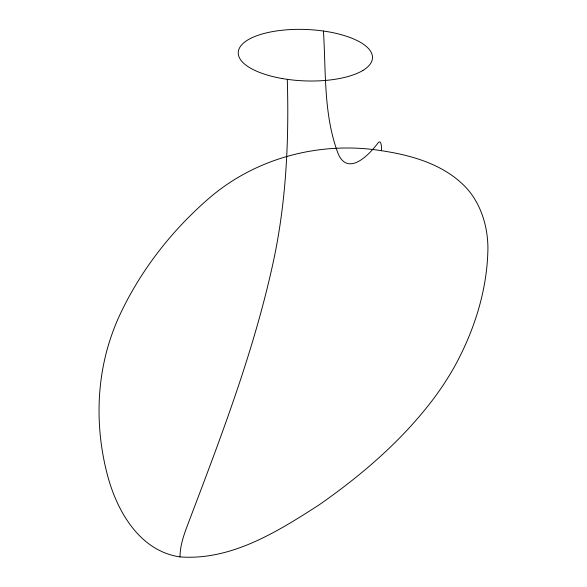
<?xml version="1.0" encoding="UTF-8"?>
<svg xmlns="http://www.w3.org/2000/svg" width="587" height="587" viewBox="0 0 587 587"><rect width="100%" height="100%" fill="white"/><g stroke="black" fill="none" stroke-linecap="round" stroke-linejoin="round"><path stroke-width="0.88" d="M180.004 556.902C139.809 551.105 117.004 511.306 107.524 475.36C96.818 434.938 95.923 391.654 106.709 351.143A646.581 363.434 -1.4 0 1 117.627 319.746C138.583 272.867 170.846 231.109 209.72 197.687C256.556 157.536 320.898 140.99 381.543 150.712C411.832 155.291 443.581 164.272 465.469 186.974C480.863 203.329 487.731 225.922 487.929 248.052C487.401 289.868 474.274 330.965 454.103 367.352A646.581 363.434 -1.4 0 1 434.475 397.516C402.675 439.986 361.974 475.052 318.587 505.224C277.328 531.749 231.08 560.768 180.004 556.902C180.077 542.667 186.05 529.386 190.907 516.259C222.392 433.397 254.054 350.079 272.992 263.277C286.177 202.948 289.134 140.931 287.285 79.355L282.266 78.555M282.274 78.548A68.099 26.055 2.3 0 1 254.398 70.191A66.735 25.534 2.3 0 1 238.285 52.052A67.74 25.923 2.3 0 1 247.853 39.916A65.172 24.94 2.3 0 1 252.344 37.561A67.953 26.004 2.3 0 1 279.434 30.553A66.933 25.615 2.3 0 1 323.43 31.038L328.463 31.815A68.099 26.055 2.3 0 1 356.331 40.18A66.735 25.534 2.3 0 1 372.444 58.318A67.74 25.923 2.3 0 1 362.876 70.462M381.543 150.712C381.616 148.577 381.609 138.114 377.801 143.243C369.487 154.344 348.685 176.342 338.472 154.528C323.356 115.434 326.049 72.164 323.444 31.016M362.883 70.462A65.172 24.94 2.3 0 1 358.386 72.81A67.953 26.004 2.3 0 1 331.295 79.817A66.933 25.615 2.3 0 1 287.3 79.333"/></g></svg>
